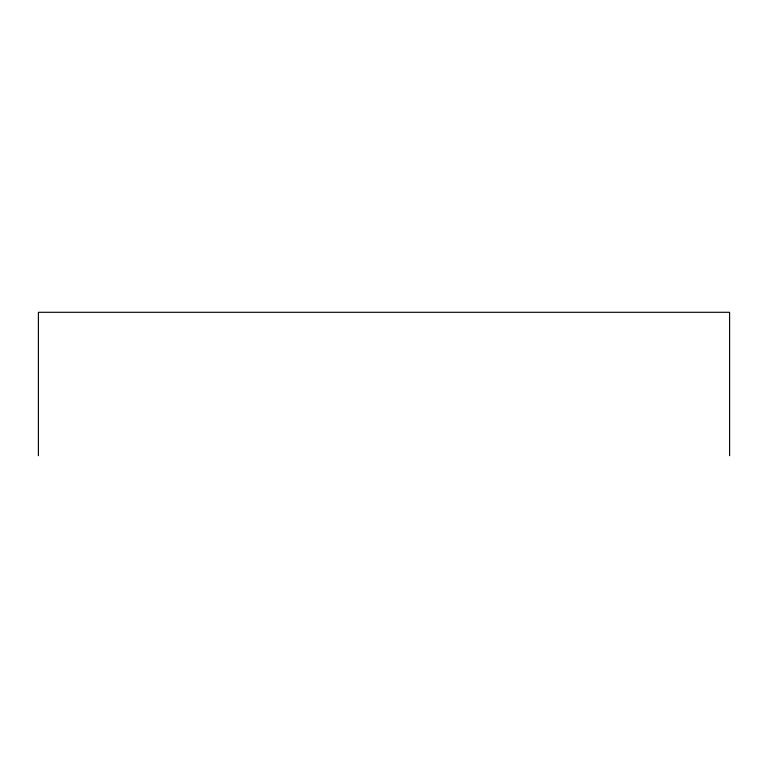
<?xml version="1.0" encoding="UTF-8"?>
<svg xmlns="http://www.w3.org/2000/svg" width="768" height="768" viewBox="0 0 768 768"><rect width="100%" height="100%" fill="white"/><g stroke="black" fill="none" stroke-linecap="round" stroke-linejoin="round"><path stroke-width="1.15" d="M729.6 455.702L729.6 312.298L38.4 312.298L38.4 455.702"/></g></svg>
